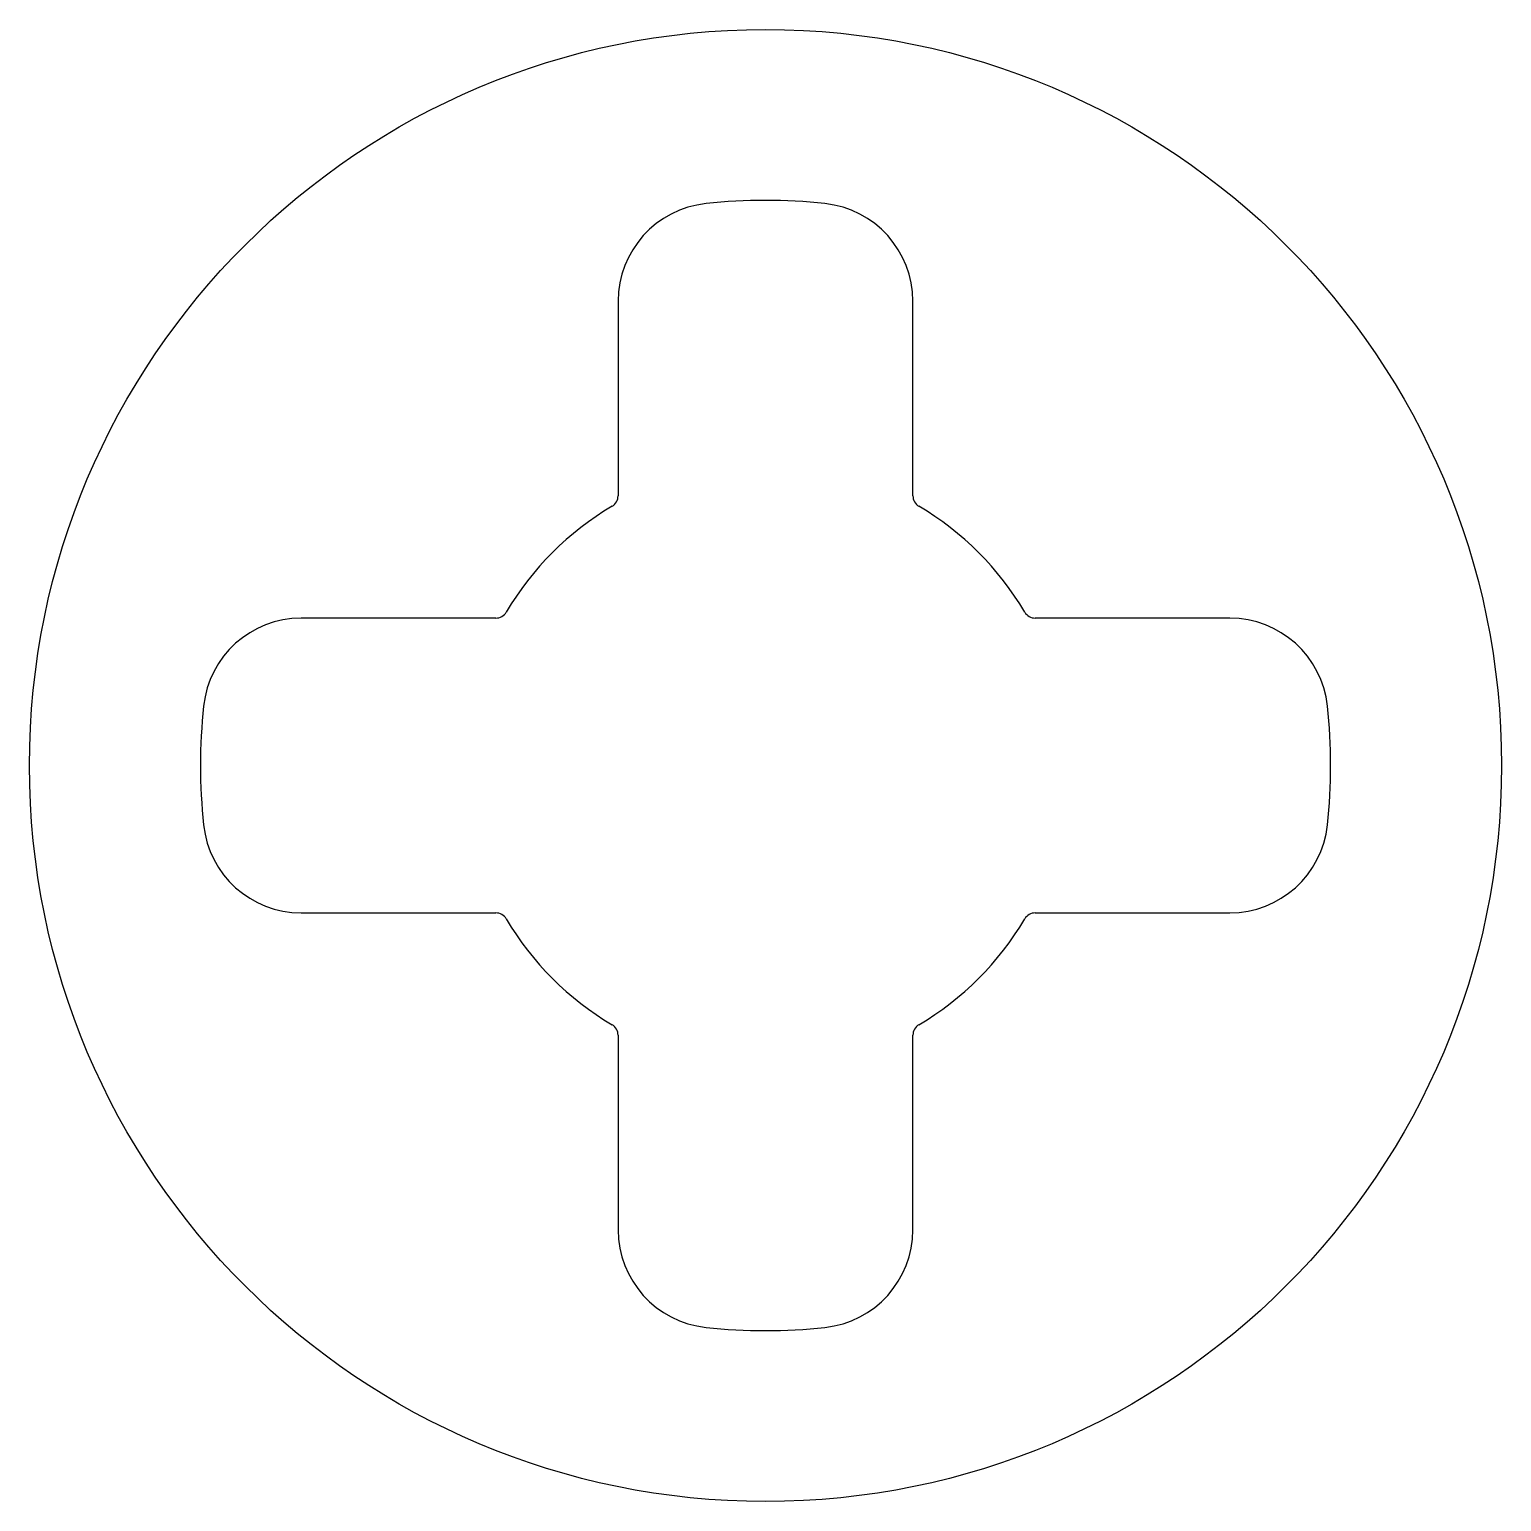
# Model space of a CAD drawing. Extents: x 183.4 to 213.3, y 704.4 to 734.4.
import ezdxf

# ---------------------------------------------------------------- set-up
doc = ezdxf.new("R2010")
doc.units = 0
doc.layers.get('0').update_dxf_attribs({"linetype": 'CONTINUOUS'})

msp = doc.modelspace()

# ---------------------------------------------------------------- linework, layer by layer
for p, q in [((195.36, 728.841), (195.36, 724.884)), ((201.36, 724.884), (201.36, 728.841)), ((192.87, 722.394), (188.913, 722.394)), ((207.807, 722.394), (203.85, 722.394)), ((188.913, 716.394), (192.87, 716.394)), ((203.85, 716.394), (207.807, 716.394)), ((195.36, 713.904), (195.36, 709.947)), ((201.36, 709.947), (201.36, 713.904))]:
    msp.add_line(p, q)
msp.add_circle((198.36, 719.394), 14.98)
for centre, radius, start, end in [((197.36, 728.841), 2, 96.0423, 180), ((198.36, 719.394), 11.5, 83.9577, 96.0423), ((199.36, 728.841), 2, 0, 83.9577), ((195.11, 724.884), 0.25, 300.6242, 360), ((201.61, 724.884), 0.25, 180, 239.3758), ((198.36, 719.394), 6.13, 120.6242, 149.3758), ((198.36, 719.394), 6.13, 30.6242, 59.3758), ((188.913, 720.394), 2, 90, 173.9577), ((192.87, 722.644), 0.25, 270, 329.3758), ((203.85, 722.644), 0.25, 210.6242, 270), ((207.807, 720.394), 2, 6.0423, 90), ((198.36, 719.394), 11.5, 173.9577, 186.0423), ((198.36, 719.394), 11.5, 353.9577, 6.0423), ((188.913, 718.394), 2, 186.0423, 270), ((207.807, 718.394), 2, 270, 353.9577), ((192.87, 716.144), 0.25, 30.6242, 90), ((203.85, 716.144), 0.25, 90, 149.3758), ((198.36, 719.394), 6.13, 210.6242, 239.3758), ((198.36, 719.394), 6.13, 300.6242, 329.3758), ((195.11, 713.904), 0.25, 0, 59.3758), ((201.61, 713.904), 0.25, 120.6242, 180), ((197.36, 709.947), 2, 180, 263.9577), ((199.36, 709.947), 2, 276.0423, 0), ((198.36, 719.394), 11.5, 263.9577, 276.0423)]:
    msp.add_arc(centre, radius, start, end)

doc.saveas('drawing.dxf')
